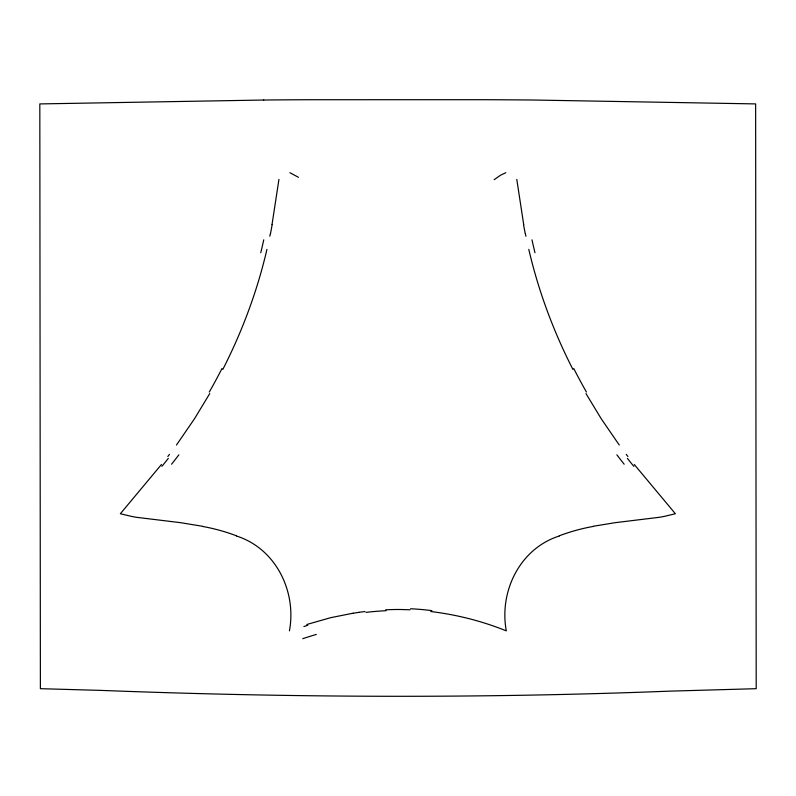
<?xml version="1.0" encoding="UTF-8"?>
<svg xmlns="http://www.w3.org/2000/svg" width="796" height="796" viewBox="0 0 796 796"><rect width="100%" height="100%" fill="white"/><g stroke="black" fill="none" stroke-linecap="round" stroke-linejoin="round"><path stroke-width="1.19" d="M289.426 630.87C296.789 591.468 275.804 548.414 236.332 535.967M278.938 179.399L272.013 224.621M269.814 236.253L270.312 233.795M266.939 249.387C257.287 291.038 242.233 331.385 222.81 369.444M209.756 393.572L194.493 418.766L176.463 445.034M167.827 456.516L169.498 454.337M161.439 464.516L120.355 513.738L131.141 516.325A135.489 135.489 0 0 0 136.594 517.32L180.682 522.693L202.592 526.285M494.147 179.707L500.555 175.21L505.838 172.702M559.399 535.967C519.927 548.414 498.933 591.468 506.306 630.87C482.137 621.099 456.655 614.651 430.785 611.537M306.798 624.492L330.648 617.686L353.066 613.209M593.139 526.285L615.049 522.693L659.128 517.32A135.489 135.489 0 0 0 664.59 516.325L675.376 513.738L634.293 464.516M358.926 612.323L364.946 611.537M385.662 609.786L394.368 609.517A76.506 24.636 0 0 1 401.363 609.517L410.069 609.786M263.755 100.027L39.82 103.918L40.387 688.679L101.769 690.421C290.878 697.694 480.247 698.52 669.366 691.157L756.2 688.689L755.633 103.908L534.972 100.047A234.114 6.995 0 0 0 484.674 99.709L311.306 99.719A231.755 6.945 0 0 0 263.735 100.027M289.893 172.702L298.47 177.319M626.223 454.337L627.905 456.516M619.258 445.034L601.239 418.766L585.965 393.572M572.921 369.444C553.489 331.385 538.444 291.038 528.793 249.387M525.42 233.795L525.917 236.253M523.708 224.621L516.793 179.399M302.729 638.71A353.145 160.364 9.2 0 1 316.33 634.442M202.562 526.435A193.528 193.528 0 0 1 236.402 535.778M168.334 458.357A331.723 165.628 -74.3 0 1 161.886 466.356M178.861 454.824A372.12 172.861 -72.2 0 1 171.558 464.207M221.994 368.518A169.648 45.392 -64.7 0 1 209.268 392.08M263.745 239.835A364.18 153.25 -60.7 0 1 260.76 252.71M272.172 224.532A304.55 138.623 -58.9 0 1 270.471 233.706M633.845 466.356A331.723 165.628 74.3 0 1 627.397 458.357M624.173 464.207A372.12 172.861 72.2 0 1 616.87 454.824M586.453 392.08A169.648 45.392 64.7 0 1 573.737 368.518M534.972 252.71A364.18 153.25 60.7 0 1 531.987 239.835M525.26 233.706A304.55 138.623 58.9 0 1 523.559 224.532M559.329 535.778A193.528 193.528 0 0 1 593.169 526.435M303.903 626.571A394.11 202.363 15 0 1 307.823 625.268M353.135 613.248A118.564 34.994 -0.5 0 1 358.996 612.363M365.991 612.373A98.833 29.621 -0.3 0 1 386.12 610.701M410.587 608.751A98.833 31.571 0 0 1 431.91 610.641"/></g></svg>
